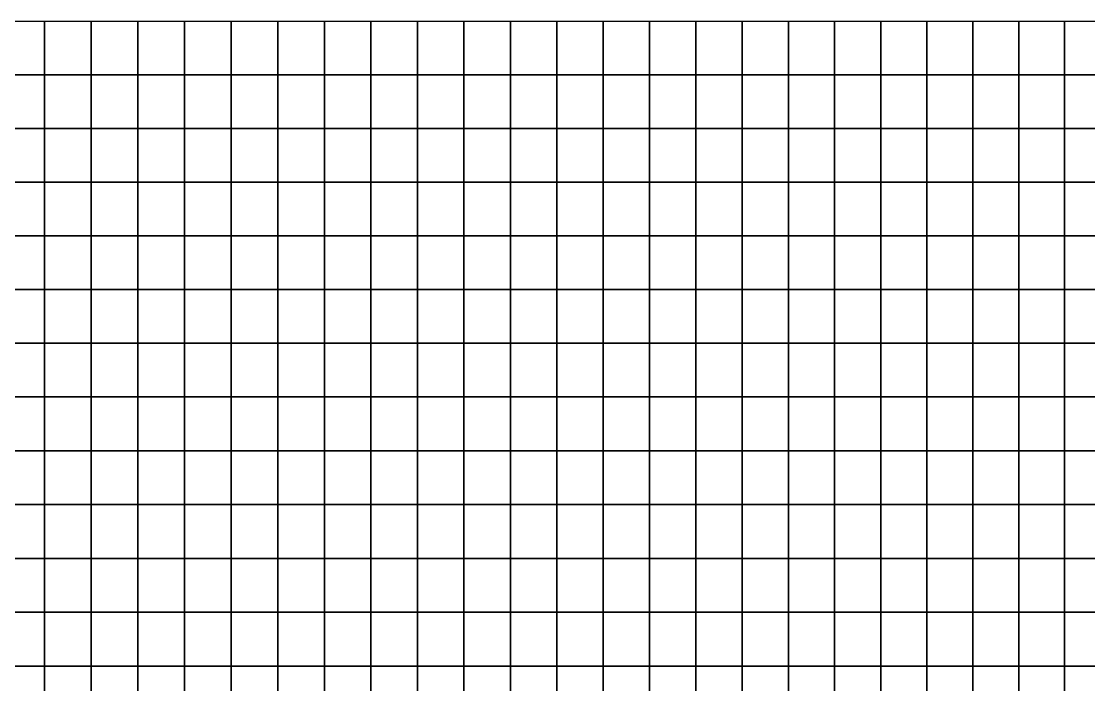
# Model space of a CAD drawing. Header units: inches. Extents: x 35.3 to 60.3, y 27 to 57.
# Drawn here: x 47.92 to 54.02, y 53.25 to 57.04 of the extents above; entities that cross this region are included whole.
import ezdxf

# ---------------------------------------------------------------- set-up
doc = ezdxf.new("R2010")
doc.units = ezdxf.units.IN
doc.header["$MEASUREMENT"] = 0
doc.layers.add('Beam', color=6, linetype='Continuous')
doc.layers.add('Shell', color=1, linetype='Continuous')

msp = doc.modelspace()

# ---------------------------------------------------------------- linework, layer by layer
at = {"layer": 'Beam'}
msp.add_line((60.2876, 57.0385, 12), (35.2876, 57.0385, 12), dxfattribs=at)
at = {"layer": 'Shell'}
for points in [[(47.7876, 57.0385, 14.4067), (47.7876, 56.7324, 14.4932), (48.0541, 56.7324, 14.4921), (48.0541, 57.0385, 14.4056)], [(48.0541, 57.0385, 14.4056), (48.0541, 56.7324, 14.4921), (48.3206, 56.7324, 14.4888), (48.3206, 57.0385, 14.4023)], [(48.3206, 57.0385, 14.4023), (48.3206, 56.7324, 14.4888), (48.5871, 56.7324, 14.4833), (48.5871, 57.0385, 14.3968)], [(48.5871, 57.0385, 14.3968), (48.5871, 56.7324, 14.4833), (48.8536, 56.7324, 14.4756), (48.8536, 57.0385, 14.3891)], [(48.8536, 57.0385, 14.3891), (48.8536, 56.7324, 14.4756), (49.1199, 56.7324, 14.4657), (49.1199, 57.0385, 14.3793)], [(49.1199, 57.0385, 14.3793), (49.1199, 56.7324, 14.4657), (49.3862, 56.7324, 14.4537), (49.3862, 57.0385, 14.3672)], [(49.3862, 57.0385, 14.3672), (49.3862, 56.7324, 14.4537), (49.6523, 56.7324, 14.4394), (49.6523, 57.0385, 14.353)], [(49.6523, 57.0385, 14.353), (49.6523, 56.7324, 14.4394), (49.9184, 56.7324, 14.423), (49.9184, 57.0385, 14.3365)], [(50.1842, 57.0385, 14.3179), (49.9184, 57.0385, 14.3365), (49.9184, 56.7324, 14.423), (50.1842, 56.7324, 14.4044)], [(50.45, 57.0385, 14.2971), (50.1842, 57.0385, 14.3179), (50.1842, 56.7324, 14.4044), (50.45, 56.7324, 14.3836)], [(50.7155, 57.0385, 14.2741), (50.45, 57.0385, 14.2971), (50.45, 56.7324, 14.3836), (50.7155, 56.7324, 14.3606)], [(50.9809, 57.0385, 14.249), (50.7155, 57.0385, 14.2741), (50.7155, 56.7324, 14.3606), (50.9809, 56.7324, 14.3354)], [(51.246, 57.0385, 14.2216), (50.9809, 57.0385, 14.249), (50.9809, 56.7324, 14.3354), (51.246, 56.7324, 14.3081)], [(51.5109, 57.0385, 14.1921), (51.246, 57.0385, 14.2216), (51.246, 56.7324, 14.3081), (51.5109, 56.7324, 14.2785)], [(51.7755, 57.0385, 14.1604), (51.5109, 57.0385, 14.1921), (51.5109, 56.7324, 14.2785), (51.7755, 56.7324, 14.2468)], [(52.0399, 57.0385, 14.1265), (51.7755, 57.0385, 14.1604), (51.7755, 56.7324, 14.2468), (52.0399, 56.7324, 14.2129)], [(52.0399, 57.0385, 14.1265), (52.0399, 56.7324, 14.2129), (52.304, 56.7324, 14.1769), (52.304, 57.0385, 14.0904)], [(52.304, 57.0385, 14.0904), (52.304, 56.7324, 14.1769), (52.5678, 56.7324, 14.1387), (52.5678, 57.0385, 14.0522)], [(52.5678, 57.0385, 14.0522), (52.5678, 56.7324, 14.1387), (52.8312, 56.7324, 14.0982), (52.8312, 57.0385, 14.0118)], [(52.8312, 57.0385, 14.0118), (52.8312, 56.7324, 14.0982), (53.0944, 56.7324, 14.0557), (53.0944, 57.0385, 13.9692)], [(53.0944, 57.0385, 13.9692), (53.0944, 56.7324, 14.0557), (53.3571, 56.7324, 14.0109), (53.3571, 57.0385, 13.9245)], [(53.3571, 57.0385, 13.9245), (53.3571, 56.7324, 14.0109), (53.6195, 56.7324, 13.9641), (53.6195, 57.0385, 13.8776)], [(53.6195, 57.0385, 13.8776), (53.6195, 56.7324, 13.9641), (53.8815, 56.7324, 13.915), (53.8815, 57.0385, 13.8286)], [(53.8815, 57.0385, 13.8286), (53.8815, 56.7324, 13.915), (54.1431, 56.7324, 13.8638), (54.1431, 57.0385, 13.7774)], [(47.7876, 56.7324, 14.4932), (47.7876, 56.4262, 14.5795), (48.0541, 56.4262, 14.5784), (48.0541, 56.7324, 14.4921)], [(48.0541, 56.7324, 14.4921), (48.0541, 56.4262, 14.5784), (48.3206, 56.4262, 14.5751), (48.3206, 56.7324, 14.4888)], [(48.3206, 56.7324, 14.4888), (48.3206, 56.4262, 14.5751), (48.5871, 56.4262, 14.5696), (48.5871, 56.7324, 14.4833)], [(48.5871, 56.7324, 14.4833), (48.5871, 56.4262, 14.5696), (48.8536, 56.4262, 14.5619), (48.8536, 56.7324, 14.4756)], [(48.8536, 56.7324, 14.4756), (48.8536, 56.4262, 14.5619), (49.1199, 56.4262, 14.5521), (49.1199, 56.7324, 14.4657)], [(49.1199, 56.7324, 14.4657), (49.1199, 56.4262, 14.5521), (49.3862, 56.4262, 14.54), (49.3862, 56.7324, 14.4537)], [(49.3862, 56.7324, 14.4537), (49.3862, 56.4262, 14.54), (49.6523, 56.4262, 14.5257), (49.6523, 56.7324, 14.4394)], [(49.6523, 56.7324, 14.4394), (49.6523, 56.4262, 14.5257), (49.9184, 56.4262, 14.5093), (49.9184, 56.7324, 14.423)], [(50.1842, 56.7324, 14.4044), (49.9184, 56.7324, 14.423), (49.9184, 56.4262, 14.5093), (50.1842, 56.4262, 14.4907)], [(50.45, 56.7324, 14.3836), (50.1842, 56.7324, 14.4044), (50.1842, 56.4262, 14.4907), (50.45, 56.4262, 14.4699)], [(50.7155, 56.7324, 14.3606), (50.45, 56.7324, 14.3836), (50.45, 56.4262, 14.4699), (50.7155, 56.4262, 14.4469)], [(50.9809, 56.7324, 14.3354), (50.7155, 56.7324, 14.3606), (50.7155, 56.4262, 14.4469), (50.9809, 56.4262, 14.4217)], [(51.246, 56.7324, 14.3081), (50.9809, 56.7324, 14.3354), (50.9809, 56.4262, 14.4217), (51.246, 56.4262, 14.3944)], [(51.5109, 56.7324, 14.2785), (51.246, 56.7324, 14.3081), (51.246, 56.4262, 14.3944), (51.5109, 56.4262, 14.3649)], [(51.7755, 56.7324, 14.2468), (51.5109, 56.7324, 14.2785), (51.5109, 56.4262, 14.3649), (51.7755, 56.4262, 14.3332)], [(52.0399, 56.7324, 14.2129), (51.7755, 56.7324, 14.2468), (51.7755, 56.4262, 14.3332), (52.0399, 56.4262, 14.2993)], [(52.0399, 56.7324, 14.2129), (52.0399, 56.4262, 14.2993), (52.304, 56.4262, 14.2632), (52.304, 56.7324, 14.1769)], [(52.304, 56.7324, 14.1769), (52.304, 56.4262, 14.2632), (52.5678, 56.4262, 14.225), (52.5678, 56.7324, 14.1387)], [(52.5678, 56.7324, 14.1387), (52.5678, 56.4262, 14.225), (52.8312, 56.4262, 14.1846), (52.8312, 56.7324, 14.0982)], [(52.8312, 56.7324, 14.0982), (52.8312, 56.4262, 14.1846), (53.0944, 56.4262, 14.142), (53.0944, 56.7324, 14.0557)], [(53.0944, 56.7324, 14.0557), (53.0944, 56.4262, 14.142), (53.3571, 56.4262, 14.0973), (53.3571, 56.7324, 14.0109)], [(53.3571, 56.7324, 14.0109), (53.3571, 56.4262, 14.0973), (53.6195, 56.4262, 14.0504), (53.6195, 56.7324, 13.9641)], [(53.6195, 56.7324, 13.9641), (53.6195, 56.4262, 14.0504), (53.8815, 56.4262, 14.0013), (53.8815, 56.7324, 13.915)], [(53.8815, 56.7324, 13.915), (53.8815, 56.4262, 14.0013), (54.1431, 56.4262, 13.9501), (54.1431, 56.7324, 13.8638)], [(47.7876, 56.4262, 14.5795), (47.7876, 56.12, 14.6655), (48.0541, 56.12, 14.6644), (48.0541, 56.4262, 14.5784)], [(48.0541, 56.4262, 14.5784), (48.0541, 56.12, 14.6644), (48.3206, 56.12, 14.6611), (48.3206, 56.4262, 14.5751)], [(48.3206, 56.4262, 14.5751), (48.3206, 56.12, 14.6611), (48.5871, 56.12, 14.6556), (48.5871, 56.4262, 14.5696)], [(48.5871, 56.4262, 14.5696), (48.5871, 56.12, 14.6556), (48.8536, 56.12, 14.648), (48.8536, 56.4262, 14.5619)], [(48.8536, 56.4262, 14.5619), (48.8536, 56.12, 14.648), (49.1199, 56.12, 14.6381), (49.1199, 56.4262, 14.5521)], [(49.1199, 56.4262, 14.5521), (49.1199, 56.12, 14.6381), (49.3862, 56.12, 14.626), (49.3862, 56.4262, 14.54)], [(49.3862, 56.4262, 14.54), (49.3862, 56.12, 14.626), (49.6523, 56.12, 14.6118), (49.6523, 56.4262, 14.5257)], [(49.6523, 56.4262, 14.5257), (49.6523, 56.12, 14.6118), (49.9184, 56.12, 14.5954), (49.9184, 56.4262, 14.5093)], [(50.1842, 56.4262, 14.4907), (49.9184, 56.4262, 14.5093), (49.9184, 56.12, 14.5954), (50.1842, 56.12, 14.5768)], [(50.45, 56.4262, 14.4699), (50.1842, 56.4262, 14.4907), (50.1842, 56.12, 14.5768), (50.45, 56.12, 14.556)], [(50.7155, 56.4262, 14.4469), (50.45, 56.4262, 14.4699), (50.45, 56.12, 14.556), (50.7155, 56.12, 14.533)], [(50.9809, 56.4262, 14.4217), (50.7155, 56.4262, 14.4469), (50.7155, 56.12, 14.533), (50.9809, 56.12, 14.5078)], [(51.246, 56.4262, 14.3944), (50.9809, 56.4262, 14.4217), (50.9809, 56.12, 14.5078), (51.246, 56.12, 14.4804)], [(51.5109, 56.4262, 14.3649), (51.246, 56.4262, 14.3944), (51.246, 56.12, 14.4804), (51.5109, 56.12, 14.4509)], [(51.7755, 56.4262, 14.3332), (51.5109, 56.4262, 14.3649), (51.5109, 56.12, 14.4509), (51.7755, 56.12, 14.4192)], [(52.0399, 56.4262, 14.2993), (51.7755, 56.4262, 14.3332), (51.7755, 56.12, 14.4192), (52.0399, 56.12, 14.3853)], [(52.0399, 56.4262, 14.2993), (52.0399, 56.12, 14.3853), (52.304, 56.12, 14.3493), (52.304, 56.4262, 14.2632)], [(52.304, 56.4262, 14.2632), (52.304, 56.12, 14.3493), (52.5678, 56.12, 14.311), (52.5678, 56.4262, 14.225)], [(52.5678, 56.4262, 14.225), (52.5678, 56.12, 14.311), (52.8312, 56.12, 14.2706), (52.8312, 56.4262, 14.1846)], [(52.8312, 56.4262, 14.1846), (52.8312, 56.12, 14.2706), (53.0944, 56.12, 14.228), (53.0944, 56.4262, 14.142)], [(53.0944, 56.4262, 14.142), (53.0944, 56.12, 14.228), (53.3571, 56.12, 14.1833), (53.3571, 56.4262, 14.0973)], [(53.3571, 56.4262, 14.0973), (53.3571, 56.12, 14.1833), (53.6195, 56.12, 14.1364), (53.6195, 56.4262, 14.0504)], [(53.6195, 56.4262, 14.0504), (53.6195, 56.12, 14.1364), (53.8815, 56.12, 14.0874), (53.8815, 56.4262, 14.0013)], [(53.8815, 56.4262, 14.0013), (53.8815, 56.12, 14.0874), (54.1431, 56.12, 14.0362), (54.1431, 56.4262, 13.9501)], [(47.7876, 56.12, 14.6655), (47.7876, 55.8137, 14.7512), (48.0541, 55.8137, 14.7501), (48.0541, 56.12, 14.6644)], [(48.0541, 56.12, 14.6644), (48.0541, 55.8137, 14.7501), (48.3206, 55.8137, 14.7468), (48.3206, 56.12, 14.6611)], [(48.3206, 56.12, 14.6611), (48.3206, 55.8137, 14.7468), (48.5871, 55.8137, 14.7413), (48.5871, 56.12, 14.6556)], [(48.5871, 56.12, 14.6556), (48.5871, 55.8137, 14.7413), (48.8536, 55.8137, 14.7336), (48.8536, 56.12, 14.648)], [(48.8536, 56.12, 14.648), (48.8536, 55.8137, 14.7336), (49.1199, 55.8137, 14.7238), (49.1199, 56.12, 14.6381)], [(49.1199, 56.12, 14.6381), (49.1199, 55.8137, 14.7238), (49.3862, 55.8137, 14.7117), (49.3862, 56.12, 14.626)], [(49.3862, 56.12, 14.626), (49.3862, 55.8137, 14.7117), (49.6523, 55.8137, 14.6975), (49.6523, 56.12, 14.6118)], [(49.6523, 56.12, 14.6118), (49.6523, 55.8137, 14.6975), (49.9184, 55.8137, 14.681), (49.9184, 56.12, 14.5954)], [(50.1842, 56.12, 14.5768), (49.9184, 56.12, 14.5954), (49.9184, 55.8137, 14.681), (50.1842, 55.8137, 14.6624)], [(50.45, 56.12, 14.556), (50.1842, 56.12, 14.5768), (50.1842, 55.8137, 14.6624), (50.45, 55.8137, 14.6416)], [(50.7155, 56.12, 14.533), (50.45, 56.12, 14.556), (50.45, 55.8137, 14.6416), (50.7155, 55.8137, 14.6186)], [(50.9809, 56.12, 14.5078), (50.7155, 56.12, 14.533), (50.7155, 55.8137, 14.6186), (50.9809, 55.8137, 14.5934)], [(51.246, 56.12, 14.4804), (50.9809, 56.12, 14.5078), (50.9809, 55.8137, 14.5934), (51.246, 55.8137, 14.5661)], [(51.5109, 56.12, 14.4509), (51.246, 56.12, 14.4804), (51.246, 55.8137, 14.5661), (51.5109, 55.8137, 14.5366)], [(51.7755, 56.12, 14.4192), (51.5109, 56.12, 14.4509), (51.5109, 55.8137, 14.5366), (51.7755, 55.8137, 14.5049)], [(52.0399, 56.12, 14.3853), (51.7755, 56.12, 14.4192), (51.7755, 55.8137, 14.5049), (52.0399, 55.8137, 14.471)], [(52.0399, 56.12, 14.3853), (52.0399, 55.8137, 14.471), (52.304, 55.8137, 14.4349), (52.304, 56.12, 14.3493)], [(52.304, 56.12, 14.3493), (52.304, 55.8137, 14.4349), (52.5678, 55.8137, 14.3967), (52.5678, 56.12, 14.311)], [(52.5678, 56.12, 14.311), (52.5678, 55.8137, 14.3967), (52.8312, 55.8137, 14.3563), (52.8312, 56.12, 14.2706)], [(52.8312, 56.12, 14.2706), (52.8312, 55.8137, 14.3563), (53.0944, 55.8137, 14.3137), (53.0944, 56.12, 14.228)], [(53.0944, 56.12, 14.228), (53.0944, 55.8137, 14.3137), (53.3571, 55.8137, 14.269), (53.3571, 56.12, 14.1833)], [(53.3571, 56.12, 14.1833), (53.3571, 55.8137, 14.269), (53.6195, 55.8137, 14.2221), (53.6195, 56.12, 14.1364)], [(53.6195, 56.12, 14.1364), (53.6195, 55.8137, 14.2221), (53.8815, 55.8137, 14.173), (53.8815, 56.12, 14.0874)], [(53.8815, 56.12, 14.0874), (53.8815, 55.8137, 14.173), (54.1431, 55.8137, 14.1218), (54.1431, 56.12, 14.0362)], [(47.7876, 55.8137, 14.7512), (47.7876, 55.5073, 14.8363), (48.0541, 55.5073, 14.8352), (48.0541, 55.8137, 14.7501)], [(48.0541, 55.8137, 14.7501), (48.0541, 55.5073, 14.8352), (48.3206, 55.5073, 14.8319), (48.3206, 55.8137, 14.7468)], [(48.3206, 55.8137, 14.7468), (48.3206, 55.5073, 14.8319), (48.5871, 55.5073, 14.8264), (48.5871, 55.8137, 14.7413)], [(48.5871, 55.8137, 14.7413), (48.5871, 55.5073, 14.8264), (48.8536, 55.5073, 14.8187), (48.8536, 55.8137, 14.7336)], [(48.8536, 55.8137, 14.7336), (48.8536, 55.5073, 14.8187), (49.1199, 55.5073, 14.8089), (49.1199, 55.8137, 14.7238)], [(49.1199, 55.8137, 14.7238), (49.1199, 55.5073, 14.8089), (49.3862, 55.5073, 14.7968), (49.3862, 55.8137, 14.7117)], [(49.3862, 55.8137, 14.7117), (49.3862, 55.5073, 14.7968), (49.6523, 55.5073, 14.7826), (49.6523, 55.8137, 14.6975)], [(49.6523, 55.8137, 14.6975), (49.6523, 55.5073, 14.7826), (49.9184, 55.5073, 14.7661), (49.9184, 55.8137, 14.681)], [(50.1842, 55.8137, 14.6624), (49.9184, 55.8137, 14.681), (49.9184, 55.5073, 14.7661), (50.1842, 55.5073, 14.7475)], [(50.45, 55.8137, 14.6416), (50.1842, 55.8137, 14.6624), (50.1842, 55.5073, 14.7475), (50.45, 55.5073, 14.7267)], [(50.7155, 55.8137, 14.6186), (50.45, 55.8137, 14.6416), (50.45, 55.5073, 14.7267), (50.7155, 55.5073, 14.7037)], [(50.9809, 55.8137, 14.5934), (50.7155, 55.8137, 14.6186), (50.7155, 55.5073, 14.7037), (50.9809, 55.5073, 14.6786)], [(51.246, 55.8137, 14.5661), (50.9809, 55.8137, 14.5934), (50.9809, 55.5073, 14.6786), (51.246, 55.5073, 14.6512)], [(51.5109, 55.8137, 14.5366), (51.246, 55.8137, 14.5661), (51.246, 55.5073, 14.6512), (51.5109, 55.5073, 14.6217)], [(51.7755, 55.8137, 14.5049), (51.5109, 55.8137, 14.5366), (51.5109, 55.5073, 14.6217), (51.7755, 55.5073, 14.59)], [(52.0399, 55.8137, 14.471), (51.7755, 55.8137, 14.5049), (51.7755, 55.5073, 14.59), (52.0399, 55.5073, 14.5561)], [(52.0399, 55.8137, 14.471), (52.0399, 55.5073, 14.5561), (52.304, 55.5073, 14.52), (52.304, 55.8137, 14.4349)], [(52.304, 55.8137, 14.4349), (52.304, 55.5073, 14.52), (52.5678, 55.5073, 14.4818), (52.5678, 55.8137, 14.3967)], [(52.5678, 55.8137, 14.3967), (52.5678, 55.5073, 14.4818), (52.8312, 55.5073, 14.4414), (52.8312, 55.8137, 14.3563)], [(52.8312, 55.8137, 14.3563), (52.8312, 55.5073, 14.4414), (53.0944, 55.5073, 14.3988), (53.0944, 55.8137, 14.3137)], [(53.0944, 55.8137, 14.3137), (53.0944, 55.5073, 14.3988), (53.3571, 55.5073, 14.3541), (53.3571, 55.8137, 14.269)], [(53.3571, 55.8137, 14.269), (53.3571, 55.5073, 14.3541), (53.6195, 55.5073, 14.3072), (53.6195, 55.8137, 14.2221)], [(53.6195, 55.8137, 14.2221), (53.6195, 55.5073, 14.3072), (53.8815, 55.5073, 14.2582), (53.8815, 55.8137, 14.173)], [(53.8815, 55.8137, 14.173), (53.8815, 55.5073, 14.2582), (54.1431, 55.5073, 14.207), (54.1431, 55.8137, 14.1218)], [(47.7876, 55.5073, 14.8363), (47.7876, 55.2007, 14.9207), (48.0541, 55.2007, 14.9196), (48.0541, 55.5073, 14.8352)], [(48.0541, 55.5073, 14.8352), (48.0541, 55.2007, 14.9196), (48.3206, 55.2007, 14.9164), (48.3206, 55.5073, 14.8319)], [(48.3206, 55.5073, 14.8319), (48.3206, 55.2007, 14.9164), (48.5871, 55.2007, 14.9109), (48.5871, 55.5073, 14.8264)], [(48.5871, 55.5073, 14.8264), (48.5871, 55.2007, 14.9109), (48.8536, 55.2007, 14.9032), (48.8536, 55.5073, 14.8187)], [(48.8536, 55.5073, 14.8187), (48.8536, 55.2007, 14.9032), (49.1199, 55.2007, 14.8933), (49.1199, 55.5073, 14.8089)], [(49.1199, 55.5073, 14.8089), (49.1199, 55.2007, 14.8933), (49.3862, 55.2007, 14.8813), (49.3862, 55.5073, 14.7968)], [(49.3862, 55.5073, 14.7968), (49.3862, 55.2007, 14.8813), (49.6523, 55.2007, 14.867), (49.6523, 55.5073, 14.7826)], [(49.6523, 55.5073, 14.7826), (49.6523, 55.2007, 14.867), (49.9184, 55.2007, 14.8506), (49.9184, 55.5073, 14.7661)], [(50.1842, 55.5073, 14.7475), (49.9184, 55.5073, 14.7661), (49.9184, 55.2007, 14.8506), (50.1842, 55.2007, 14.832)], [(50.45, 55.5073, 14.7267), (50.1842, 55.5073, 14.7475), (50.1842, 55.2007, 14.832), (50.45, 55.2007, 14.8112)], [(50.7155, 55.5073, 14.7037), (50.45, 55.5073, 14.7267), (50.45, 55.2007, 14.8112), (50.7155, 55.2007, 14.7882)], [(50.9809, 55.5073, 14.6786), (50.7155, 55.5073, 14.7037), (50.7155, 55.2007, 14.7882), (50.9809, 55.2007, 14.763)], [(51.246, 55.5073, 14.6512), (50.9809, 55.5073, 14.6786), (50.9809, 55.2007, 14.763), (51.246, 55.2007, 14.7357)], [(51.5109, 55.5073, 14.6217), (51.246, 55.5073, 14.6512), (51.246, 55.2007, 14.7357), (51.5109, 55.2007, 14.7061)], [(51.7755, 55.5073, 14.59), (51.5109, 55.5073, 14.6217), (51.5109, 55.2007, 14.7061), (51.7755, 55.2007, 14.6744)], [(52.0399, 55.5073, 14.5561), (51.7755, 55.5073, 14.59), (51.7755, 55.2007, 14.6744), (52.0399, 55.2007, 14.6405)], [(52.0399, 55.5073, 14.5561), (52.0399, 55.2007, 14.6405), (52.304, 55.2007, 14.6045), (52.304, 55.5073, 14.52)], [(52.304, 55.5073, 14.52), (52.304, 55.2007, 14.6045), (52.5678, 55.2007, 14.5662), (52.5678, 55.5073, 14.4818)], [(52.5678, 55.5073, 14.4818), (52.5678, 55.2007, 14.5662), (52.8312, 55.2007, 14.5258), (52.8312, 55.5073, 14.4414)], [(52.8312, 55.5073, 14.4414), (52.8312, 55.2007, 14.5258), (53.0944, 55.2007, 14.4833), (53.0944, 55.5073, 14.3988)], [(53.0944, 55.5073, 14.3988), (53.0944, 55.2007, 14.4833), (53.3571, 55.2007, 14.4385), (53.3571, 55.5073, 14.3541)], [(53.3571, 55.5073, 14.3541), (53.3571, 55.2007, 14.4385), (53.6195, 55.2007, 14.3916), (53.6195, 55.5073, 14.3072)], [(53.6195, 55.5073, 14.3072), (53.6195, 55.2007, 14.3916), (53.8815, 55.2007, 14.3426), (53.8815, 55.5073, 14.2582)], [(53.8815, 55.5073, 14.2582), (53.8815, 55.2007, 14.3426), (54.1431, 55.2007, 14.2914), (54.1431, 55.5073, 14.207)], [(47.7876, 55.2007, 14.9207), (47.7876, 54.894, 15.0044), (48.0541, 54.894, 15.0033), (48.0541, 55.2007, 14.9196)], [(48.0541, 55.2007, 14.9196), (48.0541, 54.894, 15.0033), (48.3206, 54.894, 15), (48.3206, 55.2007, 14.9164)], [(48.3206, 55.2007, 14.9164), (48.3206, 54.894, 15), (48.5871, 54.894, 14.9945), (48.5871, 55.2007, 14.9109)], [(48.5871, 55.2007, 14.9109), (48.5871, 54.894, 14.9945), (48.8536, 54.894, 14.9868), (48.8536, 55.2007, 14.9032)], [(48.8536, 55.2007, 14.9032), (48.8536, 54.894, 14.9868), (49.1199, 54.894, 14.977), (49.1199, 55.2007, 14.8933)], [(49.1199, 55.2007, 14.8933), (49.1199, 54.894, 14.977), (49.3862, 54.894, 14.9649), (49.3862, 55.2007, 14.8813)], [(49.3862, 55.2007, 14.8813), (49.3862, 54.894, 14.9649), (49.6523, 54.894, 14.9507), (49.6523, 55.2007, 14.867)], [(49.6523, 55.2007, 14.867), (49.6523, 54.894, 14.9507), (49.9184, 54.894, 14.9342), (49.9184, 55.2007, 14.8506)], [(50.1842, 55.2007, 14.832), (49.9184, 55.2007, 14.8506), (49.9184, 54.894, 14.9342), (50.1842, 54.894, 14.9156)], [(50.45, 55.2007, 14.8112), (50.1842, 55.2007, 14.832), (50.1842, 54.894, 14.9156), (50.45, 54.894, 14.8948)], [(50.7155, 55.2007, 14.7882), (50.45, 55.2007, 14.8112), (50.45, 54.894, 14.8948), (50.7155, 54.894, 14.8718)], [(50.9809, 55.2007, 14.763), (50.7155, 55.2007, 14.7882), (50.7155, 54.894, 14.8718), (50.9809, 54.894, 14.8467)], [(51.246, 55.2007, 14.7357), (50.9809, 55.2007, 14.763), (50.9809, 54.894, 14.8467), (51.246, 54.894, 14.8193)], [(51.5109, 55.2007, 14.7061), (51.246, 55.2007, 14.7357), (51.246, 54.894, 14.8193), (51.5109, 54.894, 14.7898)], [(51.7755, 55.2007, 14.6744), (51.5109, 55.2007, 14.7061), (51.5109, 54.894, 14.7898), (51.7755, 54.894, 14.7581)], [(52.0399, 55.2007, 14.6405), (51.7755, 55.2007, 14.6744), (51.7755, 54.894, 14.7581), (52.0399, 54.894, 14.7242)], [(52.0399, 55.2007, 14.6405), (52.0399, 54.894, 14.7242), (52.304, 54.894, 14.6881), (52.304, 55.2007, 14.6045)], [(52.304, 55.2007, 14.6045), (52.304, 54.894, 14.6881), (52.5678, 54.894, 14.6499), (52.5678, 55.2007, 14.5662)], [(52.5678, 55.2007, 14.5662), (52.5678, 54.894, 14.6499), (52.8312, 54.894, 14.6095), (52.8312, 55.2007, 14.5258)], [(52.8312, 55.2007, 14.5258), (52.8312, 54.894, 14.6095), (53.0944, 54.894, 14.5669), (53.0944, 55.2007, 14.4833)], [(53.0944, 55.2007, 14.4833), (53.0944, 54.894, 14.5669), (53.3571, 54.894, 14.5222), (53.3571, 55.2007, 14.4385)], [(53.3571, 55.2007, 14.4385), (53.3571, 54.894, 14.5222), (53.6195, 54.894, 14.4753), (53.6195, 55.2007, 14.3916)], [(53.6195, 55.2007, 14.3916), (53.6195, 54.894, 14.4753), (53.8815, 54.894, 14.4263), (53.8815, 55.2007, 14.3426)], [(53.8815, 55.2007, 14.3426), (53.8815, 54.894, 14.4263), (54.1431, 54.894, 14.3751), (54.1431, 55.2007, 14.2914)], [(47.7876, 54.894, 15.0044), (47.7876, 54.587, 15.0871), (48.0541, 54.587, 15.086), (48.0541, 54.894, 15.0033)], [(48.0541, 54.894, 15.0033), (48.0541, 54.587, 15.086), (48.3206, 54.587, 15.0827), (48.3206, 54.894, 15)], [(48.3206, 54.894, 15), (48.3206, 54.587, 15.0827), (48.5871, 54.587, 15.0772), (48.5871, 54.894, 14.9945)], [(48.5871, 54.894, 14.9945), (48.5871, 54.587, 15.0772), (48.8536, 54.587, 15.0696), (48.8536, 54.894, 14.9868)], [(48.8536, 54.894, 14.9868), (48.8536, 54.587, 15.0696), (49.1199, 54.587, 15.0597), (49.1199, 54.894, 14.977)], [(49.1199, 54.894, 14.977), (49.1199, 54.587, 15.0597), (49.3862, 54.587, 15.0476), (49.3862, 54.894, 14.9649)], [(49.3862, 54.894, 14.9649), (49.3862, 54.587, 15.0476), (49.6523, 54.587, 15.0334), (49.6523, 54.894, 14.9507)], [(49.6523, 54.894, 14.9507), (49.6523, 54.587, 15.0334), (49.9184, 54.587, 15.017), (49.9184, 54.894, 14.9342)], [(50.1842, 54.894, 14.9156), (49.9184, 54.894, 14.9342), (49.9184, 54.587, 15.017), (50.1842, 54.587, 14.9983)], [(50.45, 54.894, 14.8948), (50.1842, 54.894, 14.9156), (50.1842, 54.587, 14.9983), (50.45, 54.587, 14.9775)], [(50.7155, 54.894, 14.8718), (50.45, 54.894, 14.8948), (50.45, 54.587, 14.9775), (50.7155, 54.587, 14.9546)], [(50.9809, 54.894, 14.8467), (50.7155, 54.894, 14.8718), (50.7155, 54.587, 14.9546), (50.9809, 54.587, 14.9294)], [(51.246, 54.894, 14.8193), (50.9809, 54.894, 14.8467), (50.9809, 54.587, 14.9294), (51.246, 54.587, 14.902)], [(51.5109, 54.894, 14.7898), (51.246, 54.894, 14.8193), (51.246, 54.587, 14.902), (51.5109, 54.587, 14.8725)], [(51.7755, 54.894, 14.7581), (51.5109, 54.894, 14.7898), (51.5109, 54.587, 14.8725), (51.7755, 54.587, 14.8408)], [(52.0399, 54.894, 14.7242), (51.7755, 54.894, 14.7581), (51.7755, 54.587, 14.8408), (52.0399, 54.587, 14.8069)], [(52.0399, 54.894, 14.7242), (52.0399, 54.587, 14.8069), (52.304, 54.587, 14.7709), (52.304, 54.894, 14.6881)], [(52.304, 54.894, 14.6881), (52.304, 54.587, 14.7709), (52.5678, 54.587, 14.7326), (52.5678, 54.894, 14.6499)], [(52.5678, 54.894, 14.6499), (52.5678, 54.587, 14.7326), (52.8312, 54.587, 14.6922), (52.8312, 54.894, 14.6095)], [(52.8312, 54.894, 14.6095), (52.8312, 54.587, 14.6922), (53.0944, 54.587, 14.6496), (53.0944, 54.894, 14.5669)], [(53.0944, 54.894, 14.5669), (53.0944, 54.587, 14.6496), (53.3571, 54.587, 14.6049), (53.3571, 54.894, 14.5222)], [(53.3571, 54.894, 14.5222), (53.3571, 54.587, 14.6049), (53.6195, 54.587, 14.558), (53.6195, 54.894, 14.4753)], [(53.6195, 54.894, 14.4753), (53.6195, 54.587, 14.558), (53.8815, 54.587, 14.509), (53.8815, 54.894, 14.4263)], [(53.8815, 54.894, 14.4263), (53.8815, 54.587, 14.509), (54.1431, 54.587, 14.4578), (54.1431, 54.894, 14.3751)], [(47.7876, 54.2798, 15.1688), (48.0541, 54.2798, 15.1677), (48.0541, 54.587, 15.086), (47.7876, 54.587, 15.0871)], [(48.0541, 54.2798, 15.1677), (48.3206, 54.2798, 15.1644), (48.3206, 54.587, 15.0827), (48.0541, 54.587, 15.086)], [(48.3206, 54.2798, 15.1644), (48.5871, 54.2798, 15.1589), (48.5871, 54.587, 15.0772), (48.3206, 54.587, 15.0827)], [(48.5871, 54.2798, 15.1589), (48.8536, 54.2798, 15.1512), (48.8536, 54.587, 15.0696), (48.5871, 54.587, 15.0772)], [(48.8536, 54.2798, 15.1512), (49.1199, 54.2798, 15.1413), (49.1199, 54.587, 15.0597), (48.8536, 54.587, 15.0696)], [(49.1199, 54.2798, 15.1413), (49.3862, 54.2798, 15.1293), (49.3862, 54.587, 15.0476), (49.1199, 54.587, 15.0597)], [(49.3862, 54.2798, 15.1293), (49.6523, 54.2798, 15.115), (49.6523, 54.587, 15.0334), (49.3862, 54.587, 15.0476)], [(49.6523, 54.2798, 15.115), (49.9184, 54.2798, 15.0986), (49.9184, 54.587, 15.017), (49.6523, 54.587, 15.0334)], [(50.1842, 54.2798, 15.08), (50.1842, 54.587, 14.9983), (49.9184, 54.587, 15.017), (49.9184, 54.2798, 15.0986)], [(50.45, 54.2798, 15.0592), (50.45, 54.587, 14.9775), (50.1842, 54.587, 14.9983), (50.1842, 54.2798, 15.08)], [(50.7155, 54.2798, 15.0362), (50.7155, 54.587, 14.9546), (50.45, 54.587, 14.9775), (50.45, 54.2798, 15.0592)], [(50.9809, 54.2798, 15.011), (50.9809, 54.587, 14.9294), (50.7155, 54.587, 14.9546), (50.7155, 54.2798, 15.0362)], [(51.246, 54.2798, 14.9837), (51.246, 54.587, 14.902), (50.9809, 54.587, 14.9294), (50.9809, 54.2798, 15.011)], [(51.5109, 54.2798, 14.9542), (51.5109, 54.587, 14.8725), (51.246, 54.587, 14.902), (51.246, 54.2798, 14.9837)], [(51.7755, 54.2798, 14.9225), (51.7755, 54.587, 14.8408), (51.5109, 54.587, 14.8725), (51.5109, 54.2798, 14.9542)], [(52.0399, 54.2798, 14.8886), (52.0399, 54.587, 14.8069), (51.7755, 54.587, 14.8408), (51.7755, 54.2798, 14.9225)], [(52.0399, 54.2798, 14.8886), (52.304, 54.2798, 14.8525), (52.304, 54.587, 14.7709), (52.0399, 54.587, 14.8069)], [(52.304, 54.2798, 14.8525), (52.5678, 54.2798, 14.8143), (52.5678, 54.587, 14.7326), (52.304, 54.587, 14.7709)], [(52.5678, 54.2798, 14.8143), (52.8312, 54.2798, 14.7739), (52.8312, 54.587, 14.6922), (52.5678, 54.587, 14.7326)], [(52.8312, 54.2798, 14.7739), (53.0944, 54.2798, 14.7313), (53.0944, 54.587, 14.6496), (52.8312, 54.587, 14.6922)], [(53.0944, 54.2798, 14.7313), (53.3571, 54.2798, 14.6866), (53.3571, 54.587, 14.6049), (53.0944, 54.587, 14.6496)], [(53.3571, 54.2798, 14.6866), (53.6195, 54.2798, 14.6397), (53.6195, 54.587, 14.558), (53.3571, 54.587, 14.6049)], [(53.6195, 54.2798, 14.6397), (53.8815, 54.2798, 14.5906), (53.8815, 54.587, 14.509), (53.6195, 54.587, 14.558)], [(53.8815, 54.2798, 14.5906), (54.1431, 54.2798, 14.5394), (54.1431, 54.587, 14.4578), (53.8815, 54.587, 14.509)], [(47.7876, 53.9723, 15.2492), (48.0541, 53.9723, 15.2481), (48.0541, 54.2798, 15.1677), (47.7876, 54.2798, 15.1688)], [(48.0541, 53.9723, 15.2481), (48.3206, 53.9723, 15.2448), (48.3206, 54.2798, 15.1644), (48.0541, 54.2798, 15.1677)], [(48.3206, 53.9723, 15.2448), (48.5871, 53.9723, 15.2393), (48.5871, 54.2798, 15.1589), (48.3206, 54.2798, 15.1644)], [(48.5871, 53.9723, 15.2393), (48.8536, 53.9723, 15.2317), (48.8536, 54.2798, 15.1512), (48.5871, 54.2798, 15.1589)], [(48.8536, 53.9723, 15.2317), (49.1199, 53.9723, 15.2218), (49.1199, 54.2798, 15.1413), (48.8536, 54.2798, 15.1512)], [(49.1199, 53.9723, 15.2218), (49.3862, 53.9723, 15.2097), (49.3862, 54.2798, 15.1293), (49.1199, 54.2798, 15.1413)], [(49.3862, 53.9723, 15.2097), (49.6523, 53.9723, 15.1955), (49.6523, 54.2798, 15.115), (49.3862, 54.2798, 15.1293)], [(49.6523, 53.9723, 15.1955), (49.9184, 53.9723, 15.1791), (49.9184, 54.2798, 15.0986), (49.6523, 54.2798, 15.115)], [(50.1842, 53.9723, 15.1604), (50.1842, 54.2798, 15.08), (49.9184, 54.2798, 15.0986), (49.9184, 53.9723, 15.1791)], [(50.45, 53.9723, 15.1396), (50.45, 54.2798, 15.0592), (50.1842, 54.2798, 15.08), (50.1842, 53.9723, 15.1604)], [(50.7155, 53.9723, 15.1167), (50.7155, 54.2798, 15.0362), (50.45, 54.2798, 15.0592), (50.45, 53.9723, 15.1396)], [(50.9809, 53.9723, 15.0915), (50.9809, 54.2798, 15.011), (50.7155, 54.2798, 15.0362), (50.7155, 53.9723, 15.1167)], [(51.246, 53.9723, 15.0641), (51.246, 54.2798, 14.9837), (50.9809, 54.2798, 15.011), (50.9809, 53.9723, 15.0915)], [(51.5109, 53.9723, 15.0346), (51.5109, 54.2798, 14.9542), (51.246, 54.2798, 14.9837), (51.246, 53.9723, 15.0641)], [(51.7755, 53.9723, 15.0029), (51.7755, 54.2798, 14.9225), (51.5109, 54.2798, 14.9542), (51.5109, 53.9723, 15.0346)], [(52.0399, 53.9723, 14.969), (52.0399, 54.2798, 14.8886), (51.7755, 54.2798, 14.9225), (51.7755, 53.9723, 15.0029)], [(52.0399, 53.9723, 14.969), (52.304, 53.9723, 14.933), (52.304, 54.2798, 14.8525), (52.0399, 54.2798, 14.8886)], [(52.304, 53.9723, 14.933), (52.5678, 53.9723, 14.8947), (52.5678, 54.2798, 14.8143), (52.304, 54.2798, 14.8525)], [(52.5678, 53.9723, 14.8947), (52.8312, 53.9723, 14.8543), (52.8312, 54.2798, 14.7739), (52.5678, 54.2798, 14.8143)], [(52.8312, 53.9723, 14.8543), (53.0944, 53.9723, 14.8117), (53.0944, 54.2798, 14.7313), (52.8312, 54.2798, 14.7739)], [(53.0944, 53.9723, 14.8117), (53.3571, 53.9723, 14.767), (53.3571, 54.2798, 14.6866), (53.0944, 54.2798, 14.7313)], [(53.3571, 53.9723, 14.767), (53.6195, 53.9723, 14.7201), (53.6195, 54.2798, 14.6397), (53.3571, 54.2798, 14.6866)], [(53.6195, 53.9723, 14.7201), (53.8815, 53.9723, 14.6711), (53.8815, 54.2798, 14.5906), (53.6195, 54.2798, 14.6397)], [(53.8815, 53.9723, 14.6711), (54.1431, 53.9723, 14.6199), (54.1431, 54.2798, 14.5394), (53.8815, 54.2798, 14.5906)], [(47.7876, 53.6646, 15.3283), (48.0541, 53.6646, 15.3272), (48.0541, 53.9723, 15.2481), (47.7876, 53.9723, 15.2492)], [(48.0541, 53.6646, 15.3272), (48.3206, 53.6646, 15.3239), (48.3206, 53.9723, 15.2448), (48.0541, 53.9723, 15.2481)], [(48.3206, 53.6646, 15.3239), (48.5871, 53.6646, 15.3185), (48.5871, 53.9723, 15.2393), (48.3206, 53.9723, 15.2448)], [(48.5871, 53.6646, 15.3185), (48.8536, 53.6646, 15.3108), (48.8536, 53.9723, 15.2317), (48.5871, 53.9723, 15.2393)], [(48.8536, 53.6646, 15.3108), (49.1199, 53.6646, 15.3009), (49.1199, 53.9723, 15.2218), (48.8536, 53.9723, 15.2317)], [(49.1199, 53.6646, 15.3009), (49.3862, 53.6646, 15.2889), (49.3862, 53.9723, 15.2097), (49.1199, 53.9723, 15.2218)], [(49.3862, 53.6646, 15.2889), (49.6523, 53.6646, 15.2746), (49.6523, 53.9723, 15.1955), (49.3862, 53.9723, 15.2097)], [(49.6523, 53.6646, 15.2746), (49.9184, 53.6646, 15.2582), (49.9184, 53.9723, 15.1791), (49.6523, 53.9723, 15.1955)], [(50.1842, 53.6646, 15.2396), (50.1842, 53.9723, 15.1604), (49.9184, 53.9723, 15.1791), (49.9184, 53.6646, 15.2582)], [(50.45, 53.6646, 15.2188), (50.45, 53.9723, 15.1396), (50.1842, 53.9723, 15.1604), (50.1842, 53.6646, 15.2396)], [(50.7155, 53.6646, 15.1958), (50.7155, 53.9723, 15.1167), (50.45, 53.9723, 15.1396), (50.45, 53.6646, 15.2188)], [(50.9809, 53.6646, 15.1706), (50.9809, 53.9723, 15.0915), (50.7155, 53.9723, 15.1167), (50.7155, 53.6646, 15.1958)], [(51.246, 53.6646, 15.1433), (51.246, 53.9723, 15.0641), (50.9809, 53.9723, 15.0915), (50.9809, 53.6646, 15.1706)], [(51.5109, 53.6646, 15.1137), (51.5109, 53.9723, 15.0346), (51.246, 53.9723, 15.0641), (51.246, 53.6646, 15.1433)], [(51.7755, 53.6646, 15.082), (51.7755, 53.9723, 15.0029), (51.5109, 53.9723, 15.0346), (51.5109, 53.6646, 15.1137)], [(52.0399, 53.6646, 15.0481), (52.0399, 53.9723, 14.969), (51.7755, 53.9723, 15.0029), (51.7755, 53.6646, 15.082)], [(52.0399, 53.6646, 15.0481), (52.304, 53.6646, 15.0121), (52.304, 53.9723, 14.933), (52.0399, 53.9723, 14.969)], [(52.304, 53.6646, 15.0121), (52.5678, 53.6646, 14.9738), (52.5678, 53.9723, 14.8947), (52.304, 53.9723, 14.933)], [(52.5678, 53.6646, 14.9738), (52.8312, 53.6646, 14.9334), (52.8312, 53.9723, 14.8543), (52.5678, 53.9723, 14.8947)], [(52.8312, 53.6646, 14.9334), (53.0944, 53.6646, 14.8909), (53.0944, 53.9723, 14.8117), (52.8312, 53.9723, 14.8543)], [(53.0944, 53.6646, 14.8909), (53.3571, 53.6646, 14.8461), (53.3571, 53.9723, 14.767), (53.0944, 53.9723, 14.8117)], [(53.3571, 53.6646, 14.8461), (53.6195, 53.6646, 14.7992), (53.6195, 53.9723, 14.7201), (53.3571, 53.9723, 14.767)], [(53.6195, 53.6646, 14.7992), (53.8815, 53.6646, 14.7502), (53.8815, 53.9723, 14.6711), (53.6195, 53.9723, 14.7201)], [(53.8815, 53.6646, 14.7502), (54.1431, 53.6646, 14.699), (54.1431, 53.9723, 14.6199), (53.8815, 53.9723, 14.6711)], [(47.7876, 53.3565, 15.406), (48.0541, 53.3565, 15.4049), (48.0541, 53.6646, 15.3272), (47.7876, 53.6646, 15.3283)], [(48.0541, 53.3565, 15.4049), (48.3206, 53.3565, 15.4016), (48.3206, 53.6646, 15.3239), (48.0541, 53.6646, 15.3272)], [(48.3206, 53.3565, 15.4016), (48.5871, 53.3565, 15.3961), (48.5871, 53.6646, 15.3185), (48.3206, 53.6646, 15.3239)], [(48.5871, 53.3565, 15.3961), (48.8536, 53.3565, 15.3884), (48.8536, 53.6646, 15.3108), (48.5871, 53.6646, 15.3185)], [(48.8536, 53.3565, 15.3884), (49.1199, 53.3565, 15.3786), (49.1199, 53.6646, 15.3009), (48.8536, 53.6646, 15.3108)], [(49.1199, 53.3565, 15.3786), (49.3862, 53.3565, 15.3665), (49.3862, 53.6646, 15.2889), (49.1199, 53.6646, 15.3009)], [(49.3862, 53.3565, 15.3665), (49.6523, 53.3565, 15.3523), (49.6523, 53.6646, 15.2746), (49.3862, 53.6646, 15.2889)], [(49.6523, 53.3565, 15.3523), (49.9184, 53.3565, 15.3358), (49.9184, 53.6646, 15.2582), (49.6523, 53.6646, 15.2746)], [(50.1842, 53.3565, 15.3172), (50.1842, 53.6646, 15.2396), (49.9184, 53.6646, 15.2582), (49.9184, 53.3565, 15.3358)], [(50.45, 53.3565, 15.2964), (50.45, 53.6646, 15.2188), (50.1842, 53.6646, 15.2396), (50.1842, 53.3565, 15.3172)], [(50.7155, 53.3565, 15.2734), (50.7155, 53.6646, 15.1958), (50.45, 53.6646, 15.2188), (50.45, 53.3565, 15.2964)], [(50.9809, 53.3565, 15.2482), (50.9809, 53.6646, 15.1706), (50.7155, 53.6646, 15.1958), (50.7155, 53.3565, 15.2734)], [(51.246, 53.3565, 15.2209), (51.246, 53.6646, 15.1433), (50.9809, 53.6646, 15.1706), (50.9809, 53.3565, 15.2482)], [(51.5109, 53.3565, 15.1914), (51.5109, 53.6646, 15.1137), (51.246, 53.6646, 15.1433), (51.246, 53.3565, 15.2209)], [(51.7755, 53.3565, 15.1597), (51.7755, 53.6646, 15.082), (51.5109, 53.6646, 15.1137), (51.5109, 53.3565, 15.1914)], [(52.0399, 53.3565, 15.1258), (52.0399, 53.6646, 15.0481), (51.7755, 53.6646, 15.082), (51.7755, 53.3565, 15.1597)], [(52.0399, 53.3565, 15.1258), (52.304, 53.3565, 15.0897), (52.304, 53.6646, 15.0121), (52.0399, 53.6646, 15.0481)], [(52.304, 53.3565, 15.0897), (52.5678, 53.3565, 15.0515), (52.5678, 53.6646, 14.9738), (52.304, 53.6646, 15.0121)], [(52.5678, 53.3565, 15.0515), (52.8312, 53.3565, 15.0111), (52.8312, 53.6646, 14.9334), (52.5678, 53.6646, 14.9738)], [(52.8312, 53.3565, 15.0111), (53.0944, 53.3565, 14.9685), (53.0944, 53.6646, 14.8909), (52.8312, 53.6646, 14.9334)], [(53.0944, 53.3565, 14.9685), (53.3571, 53.3565, 14.9238), (53.3571, 53.6646, 14.8461), (53.0944, 53.6646, 14.8909)], [(53.3571, 53.3565, 14.9238), (53.6195, 53.3565, 14.8769), (53.6195, 53.6646, 14.7992), (53.3571, 53.6646, 14.8461)], [(53.6195, 53.3565, 14.8769), (53.8815, 53.3565, 14.8278), (53.8815, 53.6646, 14.7502), (53.6195, 53.6646, 14.7992)], [(53.8815, 53.3565, 14.8278), (54.1431, 53.3565, 14.7766), (54.1431, 53.6646, 14.699), (53.8815, 53.6646, 14.7502)], [(47.7876, 53.048, 15.482), (48.0541, 53.048, 15.4809), (48.0541, 53.3565, 15.4049), (47.7876, 53.3565, 15.406)], [(48.0541, 53.048, 15.4809), (48.3206, 53.048, 15.4776), (48.3206, 53.3565, 15.4016), (48.0541, 53.3565, 15.4049)], [(48.3206, 53.048, 15.4776), (48.5871, 53.048, 15.4721), (48.5871, 53.3565, 15.3961), (48.3206, 53.3565, 15.4016)], [(48.5871, 53.048, 15.4721), (48.8536, 53.048, 15.4645), (48.8536, 53.3565, 15.3884), (48.5871, 53.3565, 15.3961)], [(48.8536, 53.048, 15.4645), (49.1199, 53.048, 15.4546), (49.1199, 53.3565, 15.3786), (48.8536, 53.3565, 15.3884)], [(49.1199, 53.048, 15.4546), (49.3862, 53.048, 15.4425), (49.3862, 53.3565, 15.3665), (49.1199, 53.3565, 15.3786)], [(49.3862, 53.048, 15.4425), (49.6523, 53.048, 15.4283), (49.6523, 53.3565, 15.3523), (49.3862, 53.3565, 15.3665)], [(49.6523, 53.048, 15.4283), (49.9184, 53.048, 15.4119), (49.9184, 53.3565, 15.3358), (49.6523, 53.3565, 15.3523)], [(50.1842, 53.048, 15.3933), (50.1842, 53.3565, 15.3172), (49.9184, 53.3565, 15.3358), (49.9184, 53.048, 15.4119)], [(50.45, 53.048, 15.3724), (50.45, 53.3565, 15.2964), (50.1842, 53.3565, 15.3172), (50.1842, 53.048, 15.3933)], [(50.7155, 53.048, 15.3495), (50.7155, 53.3565, 15.2734), (50.45, 53.3565, 15.2964), (50.45, 53.048, 15.3724)], [(50.9809, 53.048, 15.3243), (50.9809, 53.3565, 15.2482), (50.7155, 53.3565, 15.2734), (50.7155, 53.048, 15.3495)], [(51.246, 53.048, 15.2969), (51.246, 53.3565, 15.2209), (50.9809, 53.3565, 15.2482), (50.9809, 53.048, 15.3243)], [(51.5109, 53.048, 15.2674), (51.5109, 53.3565, 15.1914), (51.246, 53.3565, 15.2209), (51.246, 53.048, 15.2969)], [(51.7755, 53.048, 15.2357), (51.7755, 53.3565, 15.1597), (51.5109, 53.3565, 15.1914), (51.5109, 53.048, 15.2674)], [(52.0399, 53.048, 15.2018), (52.0399, 53.3565, 15.1258), (51.7755, 53.3565, 15.1597), (51.7755, 53.048, 15.2357)], [(52.0399, 53.048, 15.2018), (52.304, 53.048, 15.1658), (52.304, 53.3565, 15.0897), (52.0399, 53.3565, 15.1258)], [(52.304, 53.048, 15.1658), (52.5678, 53.048, 15.1275), (52.5678, 53.3565, 15.0515), (52.304, 53.3565, 15.0897)], [(52.5678, 53.048, 15.1275), (52.8312, 53.048, 15.0871), (52.8312, 53.3565, 15.0111), (52.5678, 53.3565, 15.0515)], [(52.8312, 53.048, 15.0871), (53.0944, 53.048, 15.0445), (53.0944, 53.3565, 14.9685), (52.8312, 53.3565, 15.0111)], [(53.0944, 53.048, 15.0445), (53.3571, 53.048, 14.9998), (53.3571, 53.3565, 14.9238), (53.0944, 53.3565, 14.9685)], [(53.3571, 53.048, 14.9998), (53.6195, 53.048, 14.9529), (53.6195, 53.3565, 14.8769), (53.3571, 53.3565, 14.9238)], [(53.6195, 53.048, 14.9529), (53.8815, 53.048, 14.9039), (53.8815, 53.3565, 14.8278), (53.6195, 53.3565, 14.8769)], [(53.8815, 53.048, 14.9039), (54.1431, 53.048, 14.8527), (54.1431, 53.3565, 14.7766), (53.8815, 53.3565, 14.8278)]]:
    msp.add_3dface(points, dxfattribs=at)

doc.saveas('drawing.dxf')
